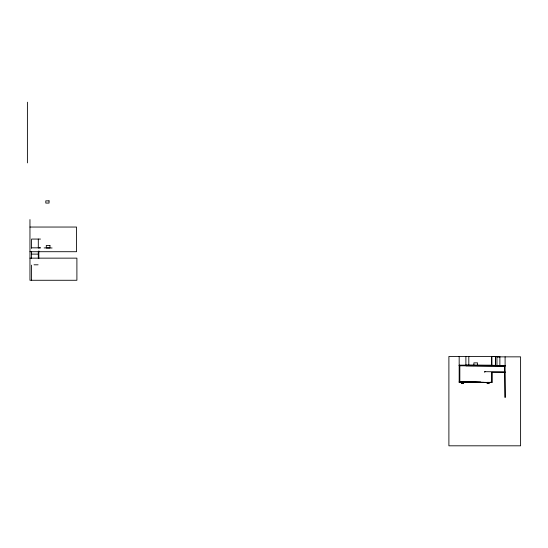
<?xml version="1.0" encoding="UTF-8"?>
<svg xmlns="http://www.w3.org/2000/svg" width="548" height="548" viewBox="0 0 548 548"><rect width="100%" height="100%" fill="white"/><g stroke="black" fill="none" stroke-linecap="round" stroke-linejoin="round"><path stroke-width="0.82" d="M495.433 365.201L495.467 356.447M491.796 356.44L491.823 365.523M495.289 356.556L491.946 356.556M29.962 227.043L76.549 227.043L76.549 251.71L29.962 251.71M40.484 239.065L31.579 239.065L31.579 248.381M31.579 247.826L40.484 247.854L38.298 247.826M31.579 254.114L38.298 254.114M29.962 258.142L76.898 258.142L76.898 280.275L29.962 280.275L29.962 219.57M34.017 264.807L38.086 264.807M496.961 356.851L520.6 356.851L520.6 445.812L448.894 445.812L448.894 356.447L496.961 356.447L496.961 365.612M459.176 365.208L492.179 365.235M459.176 365.345L495.536 365.345M467.348 365.612L473.924 365.612M477.335 365.612L491.844 365.612M495.255 365.612L505.098 365.612L465.889 365.208M459.176 365.769L505.098 366.139L465.889 365.763M484.733 372.325L484.733 371.688L485.172 371.688M505.098 371.873L484.733 371.688M505.098 372.325L491.672 372.325L491.672 382.518L465.677 382.189M466.437 381.723L459.176 381.723L491.672 382.518L491.686 381.99M459.176 382.189L480.637 382.442M466.834 382.353L483.802 382.353M487.131 382.353L488.98 382.353L488.98 383.607L487.165 383.607L487.165 382.353M44.121 247.908L52.101 247.984M496.961 356.796L499.872 356.851M465.889 381.723L480.637 381.977M490.049 382.155L491.672 382.518M505.098 356.851L505.098 397.533L504.537 366.139M499.872 356.823L499.872 365.612M495.536 356.406L495.536 365.523L491.7 365.523L491.7 356.406M492.179 372.325L492.179 382.518L459.176 382.518L459.176 356.447M488.905 382.353L488.905 383.607M487.316 382.353L487.316 383.607M477.527 365.345L477.527 362.858L473.883 362.858L473.883 365.345M468.807 356.447L468.807 365.612M466.437 365.235L466.437 365.769M465.889 356.447L465.889 365.235M463.54 382.353L463.54 383.607M461.95 382.353L461.95 383.607M459.834 365.769L459.834 381.723M38.84 250.902L38.84 258.457M38.298 239.065L38.298 247.854M38.298 251.662L38.298 258.375M31.579 251.662L31.579 258.375M31.579 265.129L31.579 280.144M27.4 102.188L27.4 162.893M49.053 200.856L45.799 200.856L45.799 203.075L49.053 203.075L49.053 200.856M49.93 245.477L46.292 245.477L46.292 247.963L49.93 247.963L49.93 245.477M463.615 382.353L461.8 382.353L461.8 383.607L463.615 383.607L463.615 382.353"/></g></svg>
